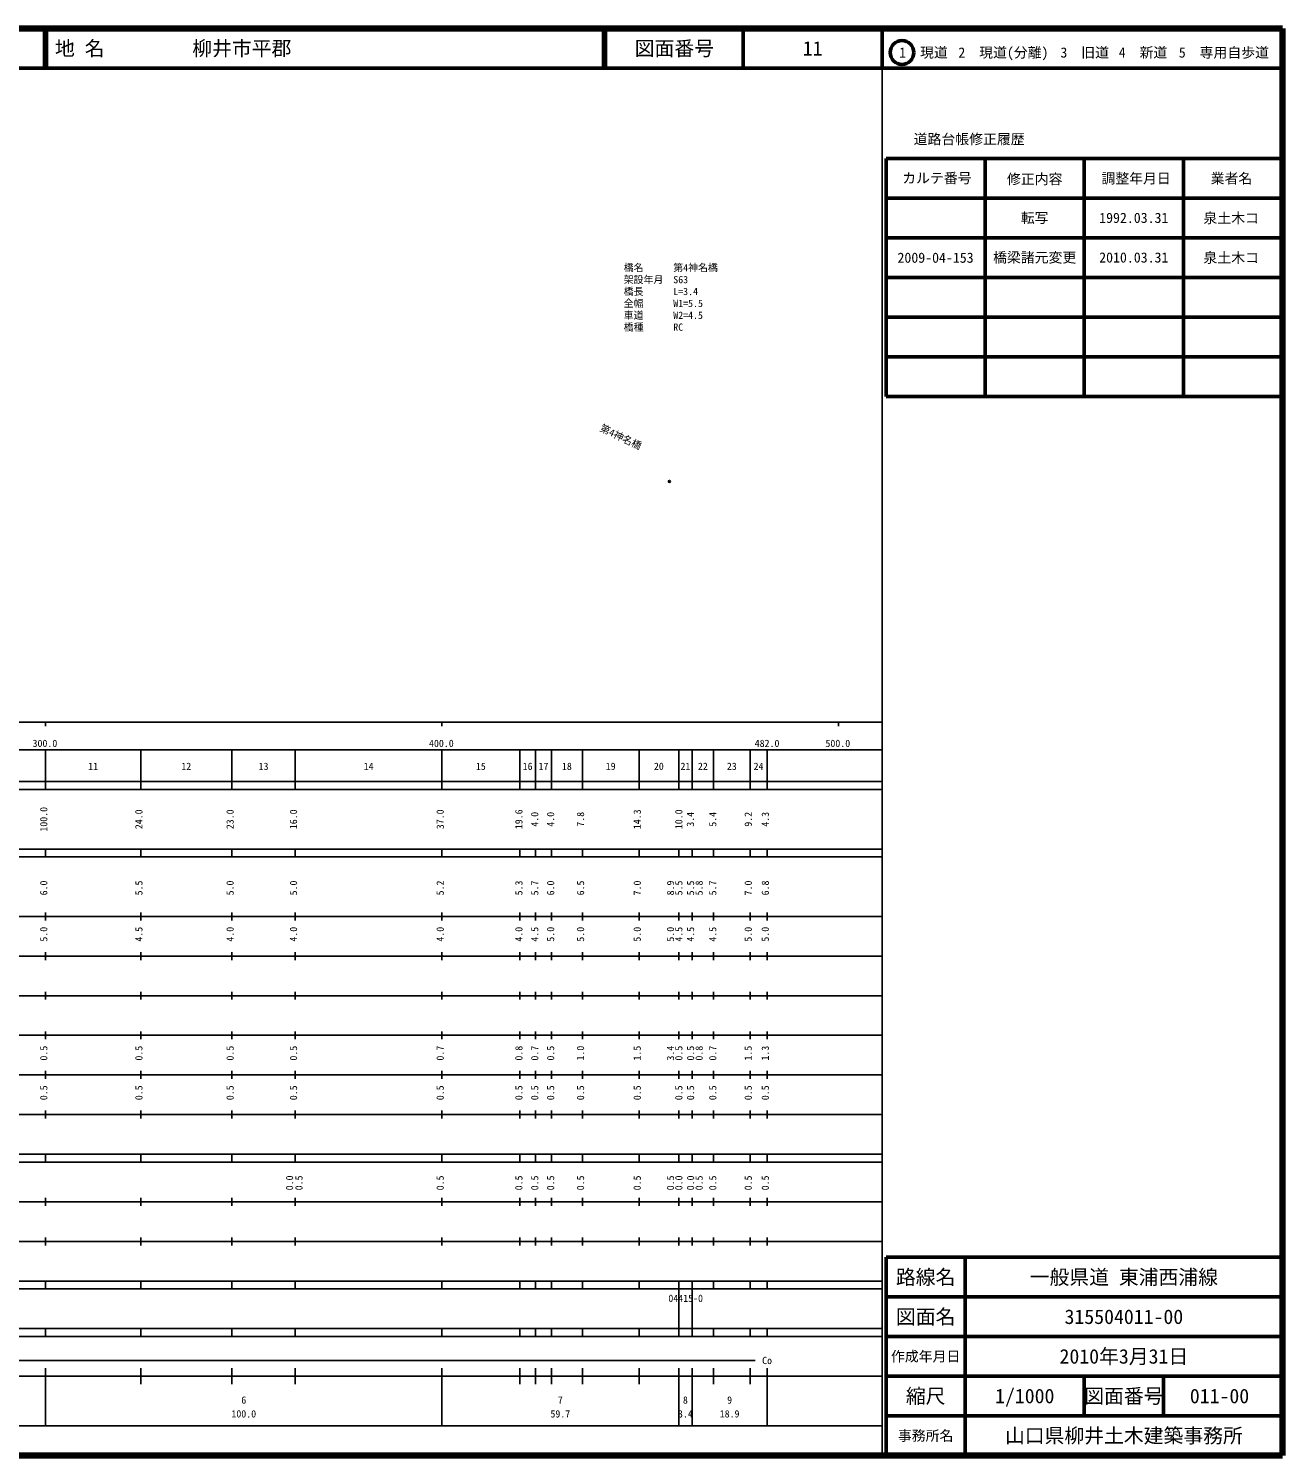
# Model space of a CAD drawing. Units: millimetres on the paper. Extents: x 40 to 680, y 20 to 380.
# Drawn here: x 363.7 to 680, y 20 to 380 of the extents above; entities that cross this region are included whole.
import ezdxf
from ezdxf.enums import TextEntityAlignment as Align

# ---------------------------------------------------------------- set-up
doc = ezdxf.new("R2010")
doc.units = ezdxf.units.MM
doc.header["$PDMODE"] = 32
doc.header["$PDSIZE"] = 0.5
for name, color, linetype in [('M-OTRS', 6, 'Continuous'), ('M-STR-HTXT', 7, 'Continuous'), ('M-STR-STR1', 1, 'Continuous'), ('M-TTL-TXT', 7, 'Continuous')]:
    doc.layers.add(name, color=color, linetype=linetype)
for name, color, linetype, lineweight in [('M-TTL', 2, 'Continuous', 140), ('M-TTL-BAND', 7, 'Continuous', 25), ('M-TTL-FRAM', 2, 'Continuous', 50), ('M-TTL-LINE', 7, 'Continuous', 50)]:
    doc.layers.add(name, color=color, linetype=linetype, lineweight=lineweight)
doc.styles.add('ＭＳ ゴシック', font='')
doc.styles.get('ＭＳ ゴシック').set_extended_font_data('MS Gothic')

msp = doc.modelspace()

# ---------------------------------------------------------------- linework, layer by layer
at = {"layer": 'M-OTRS'}
msp.add_point((525.35, 265.74), dxfattribs=at)
at = {"layer": 'M-TTL'}
for p, q in [((680, 380), (40, 380)), ((680, 20), (680, 380)), ((40, 20), (680, 20))]:
    msp.add_line(p, q, dxfattribs=at)
at = {"layer": 'M-TTL-BAND'}
for p, q in [((579, 20), (579, 370)), ((40, 205), (579, 205)), ((368, 205), (368, 204)), ((468, 205), (468, 204)), ((568, 205), (568, 204)), ((68, 198), (579, 198)), ((368, 188), (368, 198)), ((392, 188), (392, 198)), ((415, 188), (415, 198)), ((431, 188), (431, 198)), ((468, 188), (468, 198)), ((487.6, 188), (487.6, 198)), ((491.6, 188), (491.6, 198)), ((495.6, 188), (495.6, 198)), ((503.4, 188), (503.4, 198)), ((517.7, 188), (517.7, 198)), ((527.7, 188), (527.7, 198)), ((531.1, 188), (531.1, 198)), ((536.5, 188), (536.5, 198)), ((545.7, 188), (545.7, 198)), ((550, 188), (550, 198)), ((40, 190), (579, 190)), ((40, 188), (579, 188)), ((40, 173), (579, 173)), ((368, 171), (368, 173)), ((392, 171), (392, 173)), ((415, 171), (415, 173)), ((431, 171), (431, 173)), ((468, 171), (468, 173)), ((487.6, 171), (487.6, 173)), ((491.6, 171), (491.6, 173)), ((495.6, 171), (495.6, 173)), ((503.4, 171), (503.4, 173)), ((517.7, 171), (517.7, 173)), ((527.7, 171), (527.7, 173)), ((531.1, 171), (531.1, 173)), ((536.5, 171), (536.5, 173)), ((545.7, 171), (545.7, 173)), ((550, 171), (550, 173)), ((40, 171), (579, 171)), ((40, 156), (579, 156)), ((368, 155), (368, 157)), ((392, 155), (392, 157)), ((415, 155), (415, 157)), ((431, 155), (431, 157)), ((468, 155), (468, 157)), ((487.6, 155), (487.6, 157)), ((491.6, 155), (491.6, 157)), ((495.6, 155), (495.6, 157)), ((503.4, 155), (503.4, 157)), ((517.7, 155), (517.7, 157)), ((527.7, 155), (527.7, 157)), ((531.1, 155), (531.1, 157)), ((536.5, 155), (536.5, 157)), ((545.7, 155), (545.7, 157)), ((550, 155), (550, 157)), ((46, 146), (579, 146)), ((368, 145), (368, 147)), ((392, 145), (392, 147)), ((415, 145), (415, 147)), ((431, 145), (431, 147)), ((468, 145), (468, 147)), ((487.6, 145), (487.6, 147)), ((491.6, 145), (491.6, 147)), ((495.6, 145), (495.6, 147)), ((503.4, 145), (503.4, 147)), ((517.7, 145), (517.7, 147)), ((527.7, 145), (527.7, 147)), ((531.1, 145), (531.1, 147)), ((536.5, 145), (536.5, 147)), ((545.7, 145), (545.7, 147)), ((550, 145), (550, 147)), ((368, 135), (368, 137)), ((392, 135), (392, 137)), ((415, 135), (415, 137)), ((431, 135), (431, 137)), ((468, 135), (468, 137)), ((487.6, 135), (487.6, 137)), ((491.6, 135), (491.6, 137)), ((495.6, 135), (495.6, 137)), ((503.4, 135), (503.4, 137)), ((517.7, 135), (517.7, 137)), ((527.7, 135), (527.7, 137)), ((531.1, 135), (531.1, 137)), ((536.5, 135), (536.5, 137)), ((545.7, 135), (545.7, 137)), ((550, 135), (550, 137)), ((52, 136), (579, 136)), ((46, 126), (579, 126)), ((368, 125), (368, 127)), ((392, 125), (392, 127)), ((415, 125), (415, 127)), ((431, 125), (431, 127)), ((468, 125), (468, 127)), ((487.6, 125), (487.6, 127)), ((491.6, 125), (491.6, 127)), ((495.6, 125), (495.6, 127)), ((503.4, 125), (503.4, 127)), ((517.7, 125), (517.7, 127)), ((527.7, 125), (527.7, 127)), ((531.1, 125), (531.1, 127)), ((536.5, 125), (536.5, 127)), ((545.7, 125), (545.7, 127)), ((550, 125), (550, 127)), ((52, 116), (579, 116)), ((368, 115), (368, 117)), ((392, 115), (392, 117)), ((415, 115), (415, 117)), ((431, 115), (431, 117)), ((468, 115), (468, 117)), ((487.6, 115), (487.6, 117)), ((491.6, 115), (491.6, 117)), ((495.6, 115), (495.6, 117)), ((503.4, 115), (503.4, 117)), ((517.7, 115), (517.7, 117)), ((527.7, 115), (527.7, 117)), ((531.1, 115), (531.1, 117)), ((536.5, 115), (536.5, 117)), ((545.7, 115), (545.7, 117)), ((550, 115), (550, 117)), ((46, 106), (579, 106)), ((368, 105), (368, 107)), ((392, 105), (392, 107)), ((415, 105), (415, 107)), ((431, 105), (431, 107)), ((468, 105), (468, 107)), ((487.6, 105), (487.6, 107)), ((491.6, 105), (491.6, 107)), ((495.6, 105), (495.6, 107)), ((503.4, 105), (503.4, 107)), ((517.7, 105), (517.7, 107)), ((527.7, 105), (527.7, 107)), ((531.1, 105), (531.1, 107)), ((536.5, 105), (536.5, 107)), ((545.7, 105), (545.7, 107)), ((550, 105), (550, 107)), ((40, 96), (579, 96)), ((40, 94), (579, 94)), ((368, 94), (368, 96)), ((392, 94), (392, 96)), ((415, 94), (415, 96)), ((431, 94), (431, 96)), ((468, 94), (468, 96)), ((487.6, 94), (487.6, 96)), ((491.6, 94), (491.6, 96)), ((495.6, 94), (495.6, 96)), ((503.4, 94), (503.4, 96)), ((517.7, 94), (517.7, 96)), ((527.7, 94), (527.7, 96)), ((531.1, 94), (531.1, 96)), ((536.5, 94), (536.5, 96)), ((545.7, 94), (545.7, 96)), ((550, 94), (550, 96)), ((49, 84), (579, 84)), ((368, 83), (368, 85)), ((392, 83), (392, 85)), ((415, 83), (415, 85)), ((431, 83), (431, 85)), ((468, 83), (468, 85)), ((487.6, 83), (487.6, 85)), ((491.6, 83), (491.6, 85)), ((495.6, 83), (495.6, 85)), ((503.4, 83), (503.4, 85)), ((517.7, 83), (517.7, 85)), ((527.7, 83), (527.7, 85)), ((531.1, 83), (531.1, 85)), ((536.5, 83), (536.5, 85)), ((545.7, 83), (545.7, 85)), ((550, 83), (550, 85)), ((40, 74), (579, 74)), ((368, 73), (368, 75)), ((392, 73), (392, 75)), ((415, 73), (415, 75)), ((431, 73), (431, 75)), ((468, 73), (468, 75)), ((487.6, 73), (487.6, 75)), ((491.6, 73), (491.6, 75)), ((495.6, 73), (495.6, 75)), ((503.4, 73), (503.4, 75)), ((517.7, 73), (517.7, 75)), ((527.7, 73), (527.7, 75)), ((531.1, 73), (531.1, 75)), ((536.5, 73), (536.5, 75)), ((545.7, 73), (545.7, 75)), ((550, 73), (550, 75)), ((40, 64), (579, 64)), ((40, 62), (579, 62)), ((368, 62), (368, 64)), ((392, 62), (392, 64)), ((415, 62), (415, 64)), ((431, 62), (431, 64)), ((468, 62), (468, 64)), ((487.6, 62), (487.6, 64)), ((491.6, 62), (491.6, 64)), ((495.6, 62), (495.6, 64)), ((503.4, 62), (503.4, 64)), ((517.7, 62), (517.7, 64)), ((527.7, 62), (527.7, 64)), ((527.7, 52), (527.7, 62)), ((531.1, 62), (531.1, 64)), ((531.1, 52), (531.1, 62)), ((536.5, 62), (536.5, 64)), ((545.7, 62), (545.7, 64)), ((550, 62), (550, 64)), ((40, 52), (579, 52)), ((368, 50), (368, 52)), ((392, 50), (392, 52)), ((415, 50), (415, 52)), ((431, 50), (431, 52)), ((468, 50), (468, 52)), ((487.6, 50), (487.6, 52)), ((491.6, 50), (491.6, 52)), ((495.6, 50), (495.6, 52)), ((503.4, 50), (503.4, 52)), ((517.7, 50), (517.7, 52)), ((527.7, 50), (527.7, 52)), ((531.1, 50), (531.1, 52)), ((536.5, 50), (536.5, 52)), ((545.7, 50), (545.7, 52)), ((550, 50), (550, 52)), ((40, 50), (579, 50)), ((71, 44), (547, 44)), ((40, 40), (579, 40)), ((368, 27.5), (368, 42)), ((392, 38), (392, 42)), ((415, 38), (415, 42)), ((431, 38), (431, 42)), ((468, 27.5), (468, 42)), ((487.6, 38), (487.6, 42)), ((491.6, 38), (491.6, 42)), ((495.6, 38), (495.6, 42)), ((503.4, 38), (503.4, 42)), ((517.7, 38), (517.7, 42)), ((527.7, 27.5), (527.7, 42)), ((531.1, 27.5), (531.1, 42)), ((536.5, 38), (536.5, 42)), ((545.7, 38), (545.7, 42)), ((550, 27.5), (550, 42)), ((68, 27.5), (579, 27.5))]:
    msp.add_line(p, q, dxfattribs=at)
at = {"layer": 'M-TTL-FRAM'}
for p, q in [((580, 347.197), (580, 287.197)), ((580, 347.197), (680, 347.197)), ((580, 287.197), (680, 287.197)), ((680, 70), (580, 70)), ((580, 70), (580, 20))]:
    msp.add_line(p, q, dxfattribs=at)
at = {"layer": 'M-TTL-LINE'}
for p, q in [((367.75, 380), (367.75, 370)), ((368.25, 380), (368.25, 370)), ((508.747, 380), (508.747, 370)), ((509.247, 380), (509.247, 370)), ((543.997, 380), (543.997, 370)), ((579, 380), (579, 370)), ((40, 370), (680, 370)), ((605, 347.197), (605, 287.197)), ((630, 347.197), (630, 287.197)), ((655, 347.197), (655, 287.197)), ((580, 337.197), (680, 337.197)), ((580, 327.197), (680, 327.197)), ((580, 317.197), (680, 317.197)), ((580, 307.197), (680, 307.197)), ((580, 297.197), (680, 297.197)), ((600, 70), (600, 20)), ((680, 60), (580, 60)), ((680, 50), (580, 50)), ((680, 40), (580, 40)), ((630, 40), (630, 30)), ((650, 40), (650, 30)), ((680, 30), (580, 30))]:
    msp.add_line(p, q, dxfattribs=at)
msp.add_circle((584.031, 373.958), 3, dxfattribs=at)

# ---------------------------------------------------------------- texts
at = {"layer": 'M-STR-HTXT', "style": 'ＭＳ ゴシック'}
for s, p in [('橋名\u3000\u3000\u3000第4神名橋', (513.838, 318.198)), ('架設年月\u3000S63', (513.838, 315.198)), ('橋長\u3000\u3000\u3000L=3.4', (513.838, 312.198)), ('全幅\u3000\u3000\u3000W1=5.5', (513.838, 309.198)), ('車道\u3000\u3000\u3000W2=4.5', (513.838, 306.198)), ('橋種\u3000\u3000\u3000RC', (513.838, 303.198))]:
    msp.add_text(s, height=1.833, dxfattribs=at).set_placement(p, align=Align.BOTTOM_LEFT)
at = {"layer": 'M-STR-STR1', "style": 'ＭＳ ゴシック'}
msp.add_text('第4神名橋', height=1.833, rotation=334.239, dxfattribs=at).set_placement((507.418, 278.08), align=Align.BOTTOM_LEFT)
at = {"layer": 'M-TTL-BAND', "style": 'ＭＳ ゴシック'}
for s, p in [('300.0', (367.844, 198.195)), ('400.0', (467.844, 198.195)), ('482.0', (550, 198.195)), ('500.0', (567.844, 198.195)), ('11', (380, 192.405)), ('12', (403.5, 192.405)), ('13', (423, 192.405)), ('14', (449.5, 192.405)), ('15', (477.8, 192.405)), ('16', (489.6, 192.405)), ('17', (493.6, 192.405)), ('18', (499.5, 192.405)), ('19', (510.55, 192.405)), ('20', (522.7, 192.405)), ('21', (529.4, 192.405)), ('22', (533.8, 192.405)), ('23', (541.1, 192.405)), ('24', (547.85, 192.405)), ('Co', (550, 42.5)), ('6', (418, 32.523)), ('7', (497.85, 32.523)), ('8', (529.4, 32.523)), ('9', (540.55, 32.523)), ('100.0', (418, 29.033)), ('59.7', (497.85, 29.033)), ('3.4', (529.4, 29.033)), ('18.9', (540.55, 29.033))]:
    msp.add_text(s, height=1.833, dxfattribs=at).set_placement(p, align=Align.BOTTOM_CENTER)
for s, p in [('100.0', (369, 180.5)), ('24.0', (393, 180.5)), ('23.0', (416, 180.5)), ('16.0', (432, 180.5)), ('37.0', (469, 180.5)), ('19.6', (488.85, 180.5)), ('4.0', (492.85, 180.5)), ('4.0', (496.85, 180.5)), ('7.8', (504.4, 180.5)), ('14.3', (518.7, 180.5)), ('10.0', (529.198, 180.5)), ('3.4', (532.096, 180.5)), ('5.4', (537.75, 180.5)), ('9.2', (546.7, 180.5)), ('4.3', (551, 180.5)), ('6.0', (369, 163.174)), ('5.5', (393, 163.174)), ('5.0', (416, 163.174)), ('5.0', (432, 163.174)), ('5.2', (469, 163.174)), ('5.3', (488.85, 163.174)), ('5.7', (492.85, 163.174)), ('6.0', (496.85, 163.174)), ('6.5', (504.4, 163.174)), ('7.0', (518.7, 163.174)), ('8.9', (527.083, 163.174)), ('5.5', (529.198, 163.174)), ('5.5', (532.148, 163.174)), ('5.8', (534.301, 163.174)), ('5.7', (537.75, 163.174)), ('7.0', (546.7, 163.174)), ('6.8', (551, 163.174)), ('5.0', (369, 151.5)), ('4.5', (393, 151.5)), ('4.0', (416, 151.5)), ('4.0', (432, 151.5)), ('4.0', (469, 151.5)), ('4.0', (488.85, 151.5)), ('4.5', (492.85, 151.5)), ('5.0', (496.85, 151.5)), ('5.0', (504.4, 151.5)), ('5.0', (518.7, 151.5)), ('5.0', (527.083, 151.5)), ('4.5', (529.198, 151.5)), ('4.5', (532.148, 151.5)), ('4.5', (537.75, 151.5)), ('5.0', (546.7, 151.5)), ('5.0', (551, 151.5)), ('0.5', (369, 121.5)), ('0.5', (393, 121.5)), ('0.5', (416, 121.5)), ('0.5', (432, 121.5)), ('0.7', (469, 121.5)), ('0.8', (488.85, 121.5)), ('0.7', (492.85, 121.5)), ('0.5', (496.85, 121.5)), ('1.0', (504.4, 121.5)), ('1.5', (518.7, 121.5)), ('3.4', (527.083, 121.5)), ('0.5', (529.198, 121.5)), ('0.5', (532.148, 121.5)), ('0.8', (534.301, 121.5)), ('0.7', (537.75, 121.5)), ('1.5', (546.7, 121.5)), ('1.3', (551, 121.5)), ('0.5', (369, 111.5)), ('0.5', (393, 111.5)), ('0.5', (416, 111.5)), ('0.5', (432, 111.5)), ('0.5', (469, 111.5)), ('0.5', (488.85, 111.5)), ('0.5', (492.85, 111.5)), ('0.5', (496.85, 111.5)), ('0.5', (504.4, 111.5)), ('0.5', (518.7, 111.5)), ('0.5', (529.198, 111.5)), ('0.5', (532.148, 111.5)), ('0.5', (537.75, 111.5)), ('0.5', (546.7, 111.5)), ('0.5', (551, 111.5)), ('0.0', (431, 88.764)), ('0.5', (433.37, 88.764)), ('0.5', (469, 88.764)), ('0.5', (488.85, 88.764)), ('0.5', (492.85, 88.764)), ('0.5', (496.85, 88.764)), ('0.5', (504.4, 88.764)), ('0.5', (518.7, 88.764)), ('0.5', (527.083, 88.764)), ('0.0', (529.198, 88.764)), ('0.0', (532.148, 88.764)), ('0.5', (534.301, 88.764)), ('0.5', (537.75, 88.764)), ('0.5', (546.7, 88.764)), ('0.5', (551, 88.764))]:
    msp.add_text(s, height=1.833, rotation=90, dxfattribs=at).set_placement(p, align=Align.BOTTOM_CENTER)
msp.add_text('04415-0', height=1.833, dxfattribs=at).set_placement((529.465, 59.655), align=Align.MIDDLE_CENTER)
at = {"layer": 'M-TTL-TXT', "style": 'ＭＳ ゴシック'}
for s, p in [('地 名', (370.38, 375)), ('柳井市平郡', (405.024, 375))]:
    msp.add_text(s, height=3.666, dxfattribs=at).set_placement(p, align=Align.MIDDLE_LEFT)
for s, height, p in [('図面番号', 3.666, (526.622, 375)), ('11', 3.666, (561.497, 375)), ('1\u3000現道', 2.566, (589.448, 373.958)), ('2\u3000現道(分離)', 2.566, (609.619, 373.958)), ('3\u3000旧道', 2.566, (630.121, 373.958)), ('4\u3000新道', 2.566, (644.824, 373.958)), ('5\u3000専用自歩道', 2.566, (665.228, 373.958)), ('道路台帳修正履歴', 2.566, (600.968, 352.113)), ('カルテ番号', 2.566, (592.839, 342.277)), ('修正内容', 2.566, (617.509, 342.023)), ('調整年月日', 2.566, (643.089, 342.197)), ('業者名', 2.566, (667.134, 342.197)), ('転写', 2.566, (617.5, 332.245)), ('1992.03.31', 2.566, (642.5, 332.245)), ('泉土木コ', 2.566, (667.077, 332.189)), ('2009-04-153', 2.566, (592.5, 322.189)), ('橋梁諸元変更', 2.566, (617.5, 322.245)), ('2010.03.31', 2.566, (642.5, 322.245)), ('泉土木コ', 2.566, (667.077, 322.189)), ('路線名', 3.666, (590, 65)), ('路線名', 3.666, (590, 65)), ('一般県道 東浦西浦線', 3.666, (640, 65)), ('図面名', 3.666, (590, 55)), ('図面名', 3.666, (590, 55)), ('315504011-00', 3.666, (640, 55)), ('2010年3月31日', 3.666, (640, 45)), ('作成年月日', 2.566, (590, 45)), ('作成年月日', 2.566, (590, 45)), ('縮尺', 3.666, (590, 35)), ('縮尺', 3.666, (590, 35)), ('1/1000', 3.666, (615, 35)), ('図面番号', 3.666, (640, 35)), ('図面番号', 3.666, (640, 35)), ('011-00', 3.666, (664.125, 35)), ('事務所名', 2.566, (590, 25)), ('事務所名', 2.566, (590, 25)), ('山口県柳井土木建築事務所', 3.666, (640, 25))]:
    msp.add_text(s, height=height, dxfattribs=at).set_placement(p, align=Align.MIDDLE_CENTER)

doc.saveas('drawing.dxf')
